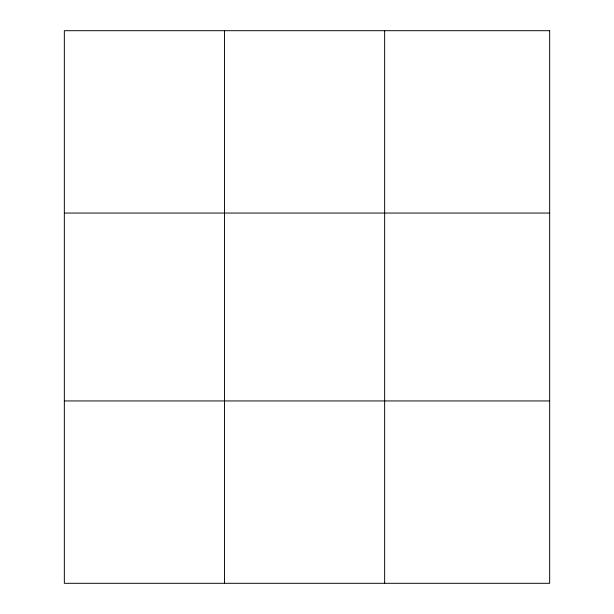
<?xml version="1.0" encoding="UTF-8"?>
<svg xmlns="http://www.w3.org/2000/svg" width="614" height="614" viewBox="0 0 614 614"><rect width="100%" height="100%" fill="white"/><g stroke="black" fill="none" stroke-linecap="round" stroke-linejoin="round"><path stroke-width="0.92" d="M224.494 30.7L224.494 583.3M384.648 30.7L384.648 583.3M64.34 213.058L549.66 213.058M64.34 400.942L549.66 400.942M549.66 30.7L549.66 583.3L64.34 583.3L64.34 30.7L549.66 30.7"/></g></svg>
